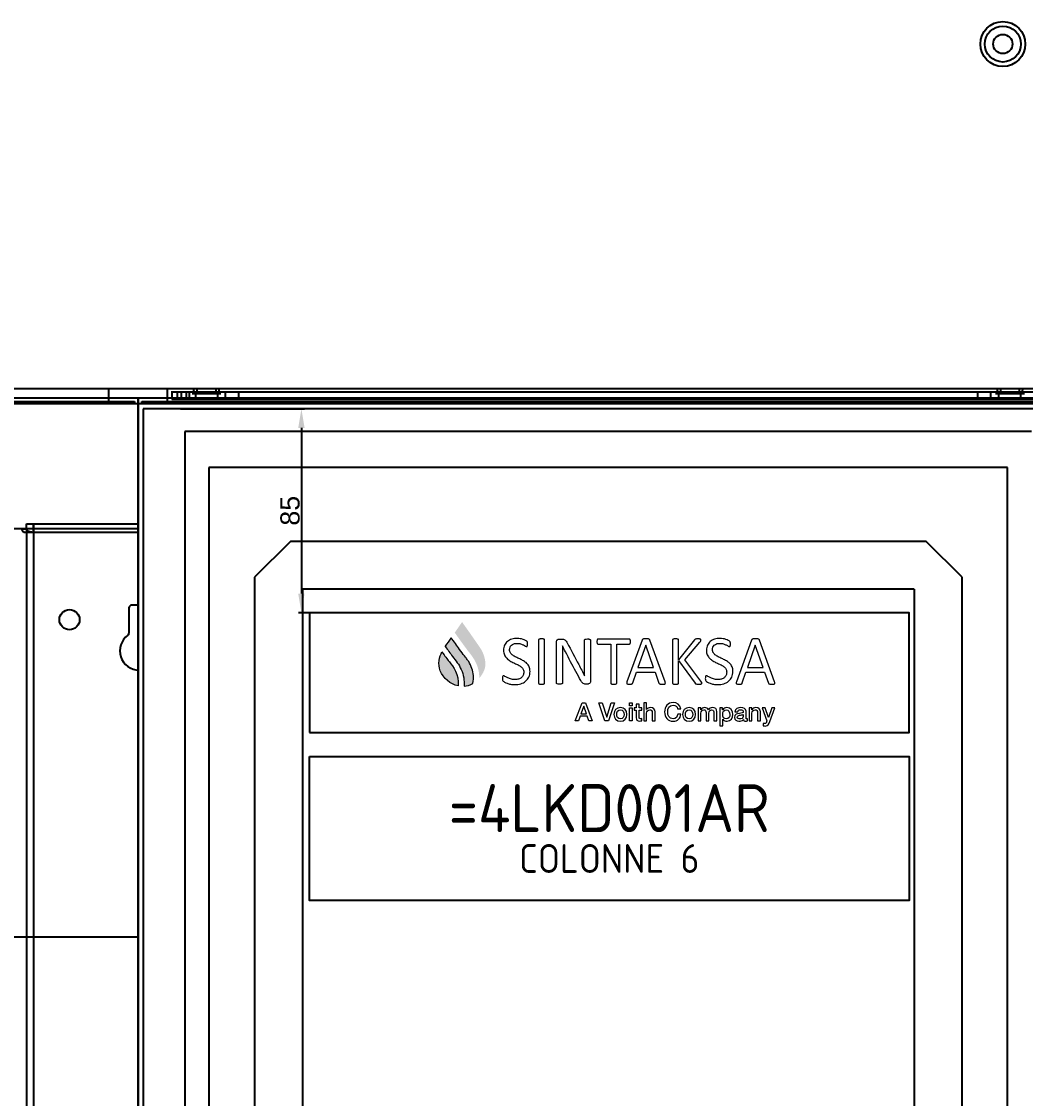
# Model space of a CAD drawing. Header units: millimetres. Extents: x 0 to 69574, y -5 to 41746.
# Drawn here: x 39561 to 39979.6, y 16472 to 16920.8 of the extents above; entities that cross this region are included whole.
import ezdxf

# ---------------------------------------------------------------- set-up
doc = ezdxf.new("R2010")
doc.units = ezdxf.units.MM
doc.set_wipeout_variables(frame=1)
doc.layers.add('! NO PLOT !', color=7, linetype='Continuous', true_color=0xff75dd, plot=False)
doc.layers.add('000-PI-Oprema', color=30, linetype='Continuous', lineweight=5)
for name, color, linetype in [('000-PI-ORMAR', 2, 'Continuous'), ('002-PI-Kabelska kanalica', 150, 'Continuous'), ('AUT_7', 7, 'Continuous'), ('Layer 1', 7, 'Continuous')]:
    doc.layers.add(name, color=color, linetype=linetype)
doc.styles.add('PI0', font='isocpeur.ttf', dxfattribs={"width": 0.9})
doc.styles.get("Standard").update_dxf_attribs({"font": 'arial.ttf'})
doc.dimstyles.new('ISO-25-lb', dxfattribs={"dimtxt": 8, "dimasz": 8, "dimexe": 1.25, "dimexo": 0.625, "dimtad": 1, "dimtxsty": 'Standard', "dimcen": 5, "dimadec": 0, "dimazin": 0, "dimtfac": 1, "dimtmove": 0, "dimatfit": 3, "dimfxl": 1, "dimarcsym": 0})

# ---------------------------------------------------------------- blocks, each defined once
blk = doc.blocks.new('*D798')
at = {"layer": '! NO PLOT !', "color": 0, "linetype": 'Continuous', "lineweight": -2, "ltscale": 0.25, "transparency": 16777216}
for p, q in [((39627.31, 16759.4), (39678.97, 16759.4)), ((39677.72, 16751.4), (39677.72, 16682.4)), ((39701.06, 16674.4), (39676.47, 16674.4))]:
    blk.add_line(p, q, dxfattribs=at)
at = {"layer": '! NO PLOT !', "color": 0, "ltscale": 0.25, "transparency": 16777216}
for points in [[(39676.39, 16751.4), (39679.05, 16751.4), (39677.72, 16759.4)], [(39676.39, 16682.4), (39679.05, 16682.4), (39677.72, 16674.4)]]:
    blk.add_solid(points, dxfattribs=at)
at = {"layer": 'Defpoints', "color": 0, "ltscale": 0.25, "transparency": 16777216}
for p in [(39626.68, 16759.4), (39677.72, 16674.4), (39701.68, 16674.4)]:
    blk.add_point(p, dxfattribs=at)
at = {"layer": '! NO PLOT !', "color": 0, "lineweight": 25, "ltscale": 0.25, "transparency": 16777216, "insert": (39673.01, 16716.9), "char_height": 8, "attachment_point": 5, "rotation": 90}
blk.add_mtext('85', dxfattribs=at)
blk = doc.blocks.new('*U1083')
at = {"layer": '002-PI-Kabelska kanalica'}
blk.add_line((-20, -100), (-20, 836), dxfattribs=at)
blk = doc.blocks.new('8606.000_montažna')
at = {"layer": '! NO PLOT !'}
blk.add_line((51182.39, 38449.42), (51182.39, 36559.42), dxfattribs=at)
at = {"layer": '000-PI-ORMAR'}
blk.add_line((51182.39, 38449.42), (51138.39, 38449.42), dxfattribs=at)
blk = doc.blocks.new('*U899')
at = {"layer": '002-PI-Kabelska kanalica'}
for p, q in [((-20, 70), (20, 70)), ((-20, -100), (-20, 70)), ((20, -100), (20, 70)), ((-20, -100), (20, -100))]:
    blk.add_line(p, q, dxfattribs=at)
blk = doc.blocks.new('spojnica')
at = {"layer": '! NO PLOT !', "transparency": 33554687}
for p, q in [((44764.49, 28808), (44768.49, 28808)), ((44768.49, 28808), (44768.49, 28811.5)), ((44768.49, 28811.5), (44768.49, 26919.4)), ((44768.49, 28808), (44856.49, 28808)), ((44856.49, 28808), (44856.49, 28811.5)), ((44856.49, 28811.5), (44856.49, 26919.4)), ((44856.49, 28808), (44860.49, 28808)), ((44861.49, 28809.4), (44861.49, 26919.4)), ((44808.29, 28776.5), (44808.29, 28765.85)), ((44815.69, 28777.5), (44809.29, 28777.5)), ((44816.69, 28765.85), (44816.69, 28776.5))]:
    blk.add_line(p, q, dxfattribs=at)
for points in [[(44763.49, 28809.4), (44763.51, 28809.2), (44763.57, 28809), (44763.66, 28808.8), (44763.8, 28808.61), (44763.96, 28808.42), (44764.16, 28808.24), (44764.4, 28808.07), (44764.49, 28808)], [(44765.49, 28809.4), (44765.51, 28809.28), (44765.54, 28809.16), (44765.6, 28809.04), (44765.68, 28808.92), (44765.78, 28808.81), (44765.9, 28808.7), (44766.04, 28808.6), (44766.2, 28808.5), (44766.37, 28808.41), (44766.57, 28808.33), (44766.77, 28808.26), (44766.99, 28808.19), (44767.23, 28808.13), (44767.47, 28808.09), (44767.72, 28808.05), (44767.97, 28808.02), (44768.23, 28808.01), (44768.49, 28808)], [(44856.49, 28808), (44856.76, 28808.01), (44857.02, 28808.02), (44857.27, 28808.05), (44857.52, 28808.09), (44857.76, 28808.13), (44857.99, 28808.19), (44858.22, 28808.26), (44858.42, 28808.33), (44858.62, 28808.41), (44858.79, 28808.5), (44858.95, 28808.6), (44859.09, 28808.7), (44859.21, 28808.81), (44859.31, 28808.92), (44859.39, 28809.04), (44859.45, 28809.16), (44859.48, 28809.28), (44859.49, 28809.4)], [(44860.49, 28808), (44860.74, 28808.17), (44860.95, 28808.35), (44861.13, 28808.53), (44861.28, 28808.73), (44861.39, 28808.92), (44861.46, 28809.12), (44861.49, 28809.33), (44861.49, 28809.4)]]:
    blk.add_lwpolyline(points, dxfattribs=at)
for centre in [(44783.49, 28771.5), (44841.49, 28771.5)]:
    blk.add_circle(centre, 4.2, dxfattribs=at)
for centre, radius, start, end in [((44809.29, 28776.5), 1, 90, 180), ((44815.69, 28776.5), 1, 0, 90), ((44812.49, 28758.5), 8, 125.2944, 54.7056), ((44807.29, 28765.85), 1, 305.2944, 0), ((44817.69, 28765.85), 1, 180, 234.7056)]:
    blk.add_arc(centre, radius, start, end, dxfattribs=at)
at = {"layer": '000-PI-ORMAR', "transparency": 33554687}
for p, q in [((44763.49, 28809.4), (44765.49, 28809.4)), ((44765.59, 28811.5), (44859.39, 28811.5)), ((44765.59, 28809.5), (44765.59, 28811.5)), ((44765.59, 28809.5), (44768.49, 28809.5)), ((44768.49, 28809.5), (44856.49, 28809.5)), ((44856.49, 28809.5), (44859.39, 28809.5)), ((44859.39, 28809.5), (44859.39, 28811.5)), ((44859.49, 28809.4), (44861.49, 28809.4))]:
    blk.add_line(p, q, dxfattribs=at)
blk = doc.blocks.new('SE_krov_300mm')
at = {"layer": '000-PI-ORMAR'}
for p, q in [((-485, 6.5), (507, 6.5)), ((466.5, 0), (-466.5, 0)), ((490, 0), (466.5, 0))]:
    blk.add_line(p, q, dxfattribs=at)
for radius in [9.36, 9.36, 7.5, 4]:
    blk.add_circle((471.5, 150), radius, dxfattribs=at)

msp = doc.modelspace()

# ---------------------------------------------------------------- linework, layer by layer
at = {"layer": '000-PI-ORMAR'}
for p, q in [((39029.922, 16767.904), (39597.422, 16767.904)), ((39597.422, 16761.404), (39597.422, 16767.904)), ((39621.922, 16767.904), (39989.422, 16767.904)), ((39633.071, 16766.404), (39632.765, 16767.904)), ((39633.071, 16766.404), (39632.765, 16767.904)), ((39634.172, 16767.904), (39634.172, 16766.404)), ((39642.172, 16766.404), (39642.172, 16767.904)), ((39643.272, 16766.404), (39643.579, 16767.904)), ((39643.272, 16766.404), (39643.579, 16767.904)), ((39968.071, 16766.404), (39967.765, 16767.904)), ((39968.071, 16766.404), (39967.765, 16767.904)), ((39969.172, 16767.904), (39969.172, 16766.404)), ((39977.172, 16766.404), (39977.172, 16767.904)), ((39978.272, 16766.404), (39978.579, 16767.904)), ((39978.272, 16766.404), (39978.579, 16767.904)), ((39029.922, 16763.904), (39597.422, 16763.904)), ((39029.922, 16762.404), (39597.422, 16762.404)), ((39597.422, 16763.904), (39609.672, 16763.904)), ((39609.672, 16763.904), (39621.922, 16763.904)), ((39621.922, 16763.904), (39989.422, 16763.904)), ((39623.422, 16766.404), (39987.922, 16766.404)), ((39644.172, 16765.554), (39632.172, 16765.554)), ((39644.172, 16765.554), (39632.172, 16765.554)), ((39979.172, 16765.554), (39967.172, 16765.554)), ((39979.172, 16765.554), (39967.172, 16765.554))]:
    msp.add_line(p, q, dxfattribs=at)

# ---------------------------------------------------------------- block references
msp.add_blockref('*U899', (39636.172, 16639.404))
at = {"rotation": 270}
msp.add_blockref('*U1083', (39164.172, 16519.404), dxfattribs=at)
at = {"layer": '000-PI-Oprema'}
for name, p in [('8606.000_montažna', (-11619.223, -21740.014)), ('spojnica', (-5202.464, -12100))]:
    msp.add_blockref(name, p, dxfattribs=at)

# ---------------------------------------------------------------- next in the draw order: wipeouts: each hides what was drawn before it
msp.add_wipeout([(39609.672, 16761.404), (40000.16, 16761.404), (39999.672, 14778.904), (39609.66, 14776.904)]).dxf.layer = '000-PI-ORMAR'

# ---------------------------------------------------------------- next in the draw order: hatches: boundary and pattern name
at = {"true_color": 0x0063af}
h = msp.add_hatch(color=144, dxfattribs=at)
h.dxf.hatch_style = 1
h.paths.add_polyline_path([(39747.527, 16666.565), (39744.718, 16670.515, 0.0001639), (39741.661, 16666.133, 0.3444458), (39741.65, 16666.108, 0.0001087), (39742.459, 16664.982, 0.0062703), (39746.843, 16658.92, 0.0087089), (39747.566, 16657.989, -0.0195732), (39748.984, 16656.118, -0.0588841), (39750.911, 16652.556, -0.1007765), (39751.867, 16647.117, 0.0805623), (39753.934, 16650.399, 0.0737065), (39754.393, 16652.301, 0.055392), (39754.357, 16654.23, 0.070345), (39753.38, 16657.699, 0.03122), (39752.607, 16659.214), (39752.374, 16659.58, 0.0016872)])
h = msp.add_hatch(color=144, dxfattribs=at)
h.dxf.hatch_style = 1
h.paths.add_polyline_path([(39745.52, 16643.753, 0.1104096), (39749.171, 16644.903), (39749.342, 16645.947, 0.1335801), (39748.544, 16651.924, 0.0533925), (39747.024, 16654.672, 0.0177841), (39746.127, 16655.881), (39745.723, 16656.389, -0.0112383), (39743.688, 16659.099, 0.0006132), (39740.172, 16663.989, 0.0677796), (39740.032, 16663.796, 0.0011834), (39737.676, 16660.403, 0.0478512), (39737.777, 16660.258, 0.0008429), (39739.213, 16658.261, 0.0066904), (39740.755, 16656.172, -0.0062584), (39742.724, 16653.589, -0.0459109), (39744.337, 16650.745, -0.1290323)])
h = msp.add_hatch(color=144, dxfattribs=at)
h.dxf.hatch_style = 1
edge = h.paths.add_edge_path()
edge.add_spline(control_points=[(39735.622, 16650.236), (39736.961, 16647.207), (39739.655, 16644.524), (39743.084, 16643.871)], knot_values=[3, 3, 3, 3, 4, 4, 4, 4], degree=3, periodic=0)
edge.add_spline(control_points=[(39743.084, 16643.871), (39743.549, 16648.748), (39740.914, 16652.061), (39739.43, 16653.912)], knot_values=[4, 4, 4, 4, 5, 5, 5, 5], degree=3, periodic=0)
edge.add_spline(control_points=[(39739.43, 16653.912), (39739.43, 16653.912), (39739.238, 16654.153), (39739.238, 16654.153)], knot_values=[0.00001, 0.00001, 0.00001, 0.00001, 1, 1, 1, 1], degree=3, periodic=0)
edge.add_spline(control_points=[(39739.238, 16654.153), (39738.555, 16655.012), (39737.518, 16656.442), (39736.306, 16658.132)], knot_values=[1, 1, 1, 1, 2, 2, 2, 2], degree=3, periodic=0)
edge.add_spline(control_points=[(39736.306, 16658.132), (39735.346, 16656.11), (39734.431, 16652.924), (39735.622, 16650.236)], knot_values=[2, 2, 2, 2, 3, 3, 3, 3], degree=3, periodic=0)

# ---------------------------------------------------------------- next in the draw order: linework, layer by layer
at = {"layer": '! NO PLOT !'}
for p, q in [((39609.684, 16761.404), (39609.684, 14776.904)), ((39609.684, 14776.904), (39609.684, 16761.404)), ((39982.184, 16749.904), (39629.184, 16749.904)), ((39629.184, 16749.904), (39629.184, 14788.404)), ((39609.672, 14789.904), (39609.672, 16740.766)), ((39972.184, 16734.904), (39639.184, 16734.904)), ((39639.184, 16734.904), (39639.184, 14803.404)), ((39972.184, 14803.404), (39972.184, 16734.904)), ((39673.184, 16704.154), (39658.184, 16689.154)), ((39938.184, 16704.154), (39673.184, 16704.154)), ((39953.184, 16689.154), (39938.184, 16704.154)), ((39658.184, 16689.154), (39658.184, 14849.154)), ((39953.184, 14849.154), (39953.184, 16689.154)), ((39678.184, 16684.154), (39678.184, 14854.154)), ((39933.184, 16684.154), (39678.184, 16684.154)), ((39933.184, 16684.154), (39933.184, 14854.154))]:
    msp.add_line(p, q, dxfattribs=at)
msp.add_lwpolyline([(39681.065, 16624.484), (39931.065, 16624.484), (39931.065, 16674.404), (39681.065, 16674.404)], close=True)
at = {"layer": '000-PI-ORMAR'}
for p, q in [((39621.922, 16761.404), (39621.922, 16767.904)), ((39597.422, 16762.404), (39608.172, 16762.404)), ((39608.172, 16762.404), (39608.172, 16761.404)), ((39609.672, 16740.766), (39609.672, 16763.904)), ((39609.672, 16763.904), (39609.672, 16761.404)), ((39611.172, 16761.404), (39611.172, 16762.404)), ((39611.172, 16762.404), (39621.922, 16762.404)), ((39621.922, 16762.404), (39989.422, 16762.404)), ((39623.672, 16766.404), (39623.672, 16763.404)), ((39623.672, 16763.404), (39987.672, 16763.404)), ((39626.039, 16763.404), (39626.039, 16766.404)), ((39627.672, 16763.404), (39627.672, 16766.404)), ((39629.672, 16766.404), (39629.672, 16763.404)), ((39631.059, 16763.404), (39631.059, 16766.404)), ((39633.672, 16763.404), (39633.672, 16766.404)), ((39642.826, 16763.404), (39642.826, 16766.404)), ((39646.112, 16763.404), (39646.112, 16766.404)), ((39651.588, 16763.404), (39651.588, 16766.404)), ((39959.755, 16763.404), (39959.755, 16766.404)), ((39965.231, 16763.404), (39965.231, 16766.404)), ((39968.517, 16763.404), (39968.517, 16766.404)), ((39977.672, 16763.404), (39977.672, 16766.404)), ((39609.684, 16761.404), (39017.684, 16761.404)), ((40001.684, 16761.404), (39609.684, 16761.404)), ((40001.684, 16761.404), (39609.684, 16761.404)), ((39609.684, 16761.404), (39609.684, 14776.904)), ((39611.684, 16759.404), (39611.684, 14778.904)), ((39999.684, 16759.404), (39611.684, 16759.404))]:
    msp.add_line(p, q, dxfattribs=at)
at = {"layer": 'AUT_7'}
msp.add_lwpolyline([(39681.065, 16614.484), (39931.065, 16614.484), (39931.065, 16554.484), (39681.065, 16554.484)], close=True, dxfattribs=at)
at = {"layer": 'Layer 1', "color": 144, "lineweight": 0, "true_color": 0x0063af}
msp.add_lwpolyline([(39745.723, 16656.389, -0.0112383), (39743.688, 16659.099, 0.0006132), (39740.172, 16663.989, 0.0677796), (39740.032, 16663.796, 0.0011834), (39737.676, 16660.403, 0.0478512), (39737.777, 16660.258, 0.0008429), (39739.213, 16658.261, 0.0066904), (39740.755, 16656.172, -0.0062584), (39742.724, 16653.589, -0.0459109), (39744.337, 16650.745, -0.1290323), (39745.52, 16643.753, 0.1104096), (39749.171, 16644.903), (39749.342, 16645.947, 0.1335801), (39748.544, 16651.924, 0.0533925), (39747.024, 16654.672, 0.0177841), (39746.127, 16655.881), (39745.723, 16656.389)], format="xyb", dxfattribs=at)
at = {"layer": 'Layer 1', "color": 8, "lineweight": 0, "true_color": 0x777777}
msp.add_lwpolyline([(39798.219, 16645.733, -0.1035306), (39798.127, 16645.247, -0.223171), (39797.469, 16644.708, -0.0624211), (39797.164, 16644.665, -0.0012931), (39796.244, 16644.665, -0.061201), (39795.59, 16644.75, -0.1130218), (39794.952, 16645.134, -0.0487154), (39794.542, 16645.61, -0.0254764), (39794.224, 16646.106, -0.0066886), (39792.184, 16649.898, -0.0023466), (39787.79, 16658.101, -0.0102917), (39786.517, 16660.661), (39786.517, 16660.072, -0.0052088), (39786.561, 16656.714, -0.0000251), (39786.561, 16645.078, -0.1260238), (39786.521, 16644.926, -0.1434189), (39786.401, 16644.793, -0.091373), (39786.177, 16644.708, -0.0469163), (39785.623, 16644.628, -0.0173475), (39785.094, 16644.624, -0.0657354), (39784.369, 16644.729, -0.1385706), (39784.153, 16644.86, -0.1341797), (39784.074, 16645.047, -0.0004176), (39784.072, 16662.354, -0.0895574), (39784.151, 16662.84, -0.1357099), (39784.388, 16663.168, -0.1623113), (39785.082, 16663.423, -0.0012781), (39786.447, 16663.422, -0.0456713), (39787.011, 16663.365, -0.1705051), (39787.89, 16662.837, -0.0361942), (39788.146, 16662.494, -0.0237687), (39788.504, 16661.883, 0.0004254), (39793.353, 16652.809, -0.0075938), (39795.768, 16648.092, -0.0040344), (39795.733, 16652.493, -0.0000156), (39795.732, 16663.01, -0.253568), (39795.891, 16663.287, -0.067602), (39796.115, 16663.386, -0.0470169), (39796.45, 16663.448, -0.0367928), (39797.426, 16663.456, -0.0403102), (39797.791, 16663.402, -0.0734576), (39798.028, 16663.309, -0.2458048), (39798.217, 16663.041, -0.0004177)], format="xyb", close=True, dxfattribs=at)
for points in [[(39821.277, 16660.938), (39821.262, 16660.938), (39818.036, 16651.606), (39824.549, 16651.606), (39821.277, 16660.938)], [(39866.945, 16660.938), (39866.93, 16660.938), (39863.707, 16651.606), (39870.216, 16651.606), (39866.945, 16660.938)], [(39794.745, 16636.795), (39796.136, 16636.795), (39799.009, 16629.334), (39797.607, 16629.334), (39796.909, 16631.308), (39793.929, 16631.308), (39793.231, 16629.334), (39791.882, 16629.334), (39794.745, 16636.795)], [(39801.775, 16636.795), (39803.134, 16636.795), (39805.006, 16630.891), (39805.026, 16630.891), (39806.938, 16636.795), (39808.264, 16636.795), (39805.714, 16629.334), (39804.264, 16629.334), (39801.775, 16636.795)], [(39814.489, 16636.795), (39815.68, 16636.795), (39815.68, 16635.666), (39814.489, 16635.666), (39814.489, 16636.795)], [(39794.285, 16632.301), (39796.563, 16632.301), (39795.445, 16635.509), (39795.415, 16635.509), (39794.285, 16632.301)], [(39814.489, 16634.734), (39815.68, 16634.734), (39815.68, 16629.333), (39814.489, 16629.333), (39814.489, 16634.734)]]:
    msp.add_lwpolyline(points, dxfattribs=at)
for points, knots in [([(39773.05, 16649.959), (39773.05, 16649.08), (39772.887, 16648.299), (39772.565, 16647.614), (39772.242, 16646.93), (39771.793, 16646.347), (39771.218, 16645.871), (39770.647, 16645.394), (39769.972, 16645.034), (39769.194, 16644.794), (39768.417, 16644.553), (39767.582, 16644.433), (39766.685, 16644.433), (39766.058, 16644.433), (39765.476, 16644.482), (39764.941, 16644.591), (39764.407, 16644.699), (39763.93, 16644.827), (39763.508, 16644.981), (39763.092, 16645.136), (39762.738, 16645.297), (39762.454, 16645.459), (39762.167, 16645.622), (39761.969, 16645.763), (39761.86, 16645.878), (39761.75, 16645.994), (39761.666, 16646.141), (39761.616, 16646.321), (39761.563, 16646.497), (39761.537, 16646.736), (39761.537, 16647.035), (39761.537, 16647.247), (39761.545, 16647.424), (39761.565, 16647.565), (39761.583, 16647.705), (39761.614, 16647.815), (39761.649, 16647.903), (39761.69, 16647.991), (39761.738, 16648.051), (39761.796, 16648.085), (39761.852, 16648.118), (39761.923, 16648.137), (39762, 16648.137), (39762.134, 16648.137), (39762.324, 16648.053), (39762.568, 16647.891), (39762.815, 16647.727), (39763.132, 16647.546), (39763.516, 16647.356), (39763.904, 16647.16), (39764.369, 16646.98), (39764.912, 16646.809), (39765.459, 16646.644), (39766.085, 16646.556), (39766.802, 16646.556), (39767.34, 16646.556), (39767.833, 16646.632), (39768.283, 16646.775), (39768.732, 16646.919), (39769.116, 16647.124), (39769.441, 16647.389), (39769.763, 16647.653), (39770.012, 16647.98), (39770.185, 16648.364), (39770.36, 16648.752), (39770.447, 16649.188), (39770.447, 16649.685), (39770.447, 16650.214), (39770.325, 16650.668), (39770.084, 16651.044), (39769.842, 16651.417), (39769.525, 16651.751), (39769.128, 16652.034), (39768.732, 16652.317), (39768.283, 16652.579), (39767.777, 16652.814), (39767.269, 16653.05), (39766.751, 16653.293), (39766.223, 16653.536), (39765.69, 16653.783), (39765.177, 16654.059), (39764.676, 16654.357), (39764.171, 16654.654), (39763.724, 16655.006), (39763.33, 16655.413), (39762.931, 16655.817), (39762.614, 16656.292), (39762.368, 16656.836), (39762.119, 16657.383), (39762, 16658.036), (39762, 16658.798), (39762, 16659.576), (39762.139, 16660.274), (39762.426, 16660.887), (39762.708, 16661.497), (39763.107, 16662.015), (39763.609, 16662.427), (39764.117, 16662.842), (39764.72, 16663.156), (39765.42, 16663.375), (39766.119, 16663.592), (39766.873, 16663.7), (39767.684, 16663.7), (39768.1, 16663.7), (39768.514, 16663.663), (39768.933, 16663.592), (39769.354, 16663.519), (39769.748, 16663.423), (39770.119, 16663.302), (39770.492, 16663.182), (39770.823, 16663.048), (39771.112, 16662.896), (39771.402, 16662.744), (39771.592, 16662.626), (39771.683, 16662.536), (39771.772, 16662.445), (39771.834, 16662.37), (39771.864, 16662.318), (39771.891, 16662.265), (39771.917, 16662.198), (39771.937, 16662.117), (39771.955, 16662.034), (39771.968, 16661.933), (39771.98, 16661.82), (39771.988, 16661.704), (39771.993, 16661.553), (39771.993, 16661.372), (39771.993, 16661.198), (39771.988, 16661.045), (39771.973, 16660.911), (39771.958, 16660.771), (39771.937, 16660.661), (39771.907, 16660.569), (39771.879, 16660.477), (39771.836, 16660.412), (39771.785, 16660.367), (39771.732, 16660.322), (39771.671, 16660.301), (39771.602, 16660.301), (39771.498, 16660.301), (39771.331, 16660.367), (39771.104, 16660.501), (39770.879, 16660.637), (39770.599, 16660.79), (39770.274, 16660.962), (39769.944, 16661.125), (39769.558, 16661.284), (39769.106, 16661.421), (39768.658, 16661.56), (39768.158, 16661.631), (39767.596, 16661.631), (39767.076, 16661.631), (39766.622, 16661.56), (39766.236, 16661.421), (39765.852, 16661.284), (39765.532, 16661.093), (39765.28, 16660.865), (39765.032, 16660.633), (39764.841, 16660.36), (39764.717, 16660.04), (39764.592, 16659.725), (39764.529, 16659.386), (39764.529, 16659.028), (39764.529, 16658.506), (39764.651, 16658.06), (39764.892, 16657.682), (39765.131, 16657.307), (39765.453, 16656.975), (39765.855, 16656.684), (39766.254, 16656.395), (39766.708, 16656.129), (39767.221, 16655.888), (39767.732, 16655.649), (39768.252, 16655.403), (39768.783, 16655.158), (39769.311, 16654.911), (39769.835, 16654.641), (39770.345, 16654.348), (39770.855, 16654.055), (39771.312, 16653.704), (39771.714, 16653.308), (39772.11, 16652.907), (39772.435, 16652.433), (39772.679, 16651.889), (39772.928, 16651.345), (39773.05, 16650.698), (39773.05, 16649.959)], [0, 0, 0, 0, 1, 1, 1, 2, 2, 2, 3, 3, 3, 4, 4, 4, 5, 5, 5, 6, 6, 6, 7, 7, 7, 8, 8, 8, 9, 9, 9, 10, 10, 10, 11, 11, 11, 12, 12, 12, 13, 13, 13, 14, 14, 14, 15, 15, 15, 16, 16, 16, 17, 17, 17, 18, 18, 18, 19, 19, 19, 20, 20, 20, 21, 21, 21, 22, 22, 22, 23, 23, 23, 24, 24, 24, 25, 25, 25, 26, 26, 26, 27, 27, 27, 28, 28, 28, 29, 29, 29, 30, 30, 30, 31, 31, 31, 32, 32, 32, 33, 33, 33, 34, 34, 34, 35, 35, 35, 36, 36, 36, 37, 37, 37, 38, 38, 38, 39, 39, 39, 40, 40, 40, 41, 41, 41, 42, 42, 42, 43, 43, 43, 44, 44, 44, 45, 45, 45, 46, 46, 46, 47, 47, 47, 48, 48, 48, 49, 49, 49, 50, 50, 50, 51, 51, 51, 52, 52, 52, 53, 53, 53, 54, 54, 54, 55, 55, 55, 56, 56, 56, 57, 57, 57, 58, 58, 58, 59, 59, 59, 60, 60, 60, 61, 61, 61, 62, 62, 62, 62]), ([(39779.097, 16645.081), (39779.097, 16645.007), (39779.079, 16644.938), (39779.038, 16644.878), (39779.001, 16644.823), (39778.935, 16644.777), (39778.836, 16644.741), (39778.736, 16644.709), (39778.612, 16644.68), (39778.452, 16644.656), (39778.294, 16644.63), (39778.094, 16644.621), (39777.853, 16644.621), (39777.621, 16644.621), (39777.423, 16644.63), (39777.261, 16644.656), (39777.093, 16644.68), (39776.966, 16644.709), (39776.87, 16644.741), (39776.77, 16644.777), (39776.705, 16644.823), (39776.666, 16644.878), (39776.628, 16644.938), (39776.61, 16645.007), (39776.61, 16645.081), (39776.61, 16645.081), (39776.61, 16663.048), (39776.61, 16663.048), (39776.61, 16663.127), (39776.628, 16663.195), (39776.672, 16663.251), (39776.717, 16663.307), (39776.788, 16663.355), (39776.893, 16663.387), (39776.991, 16663.423), (39777.121, 16663.45), (39777.281, 16663.474), (39777.441, 16663.5), (39777.632, 16663.511), (39777.853, 16663.511), (39778.094, 16663.511), (39778.294, 16663.5), (39778.452, 16663.474), (39778.612, 16663.45), (39778.736, 16663.423), (39778.836, 16663.387), (39778.935, 16663.355), (39779.001, 16663.307), (39779.038, 16663.251), (39779.079, 16663.195), (39779.097, 16663.127), (39779.097, 16663.048), (39779.097, 16663.048), (39779.097, 16645.081), (39779.097, 16645.081)], [0, 0, 0, 0, 1, 1, 1, 2, 2, 2, 3, 3, 3, 4, 4, 4, 5, 5, 5, 6, 6, 6, 7, 7, 7, 8, 8, 8, 9, 9, 9, 10, 10, 10, 11, 11, 11, 12, 12, 12, 13, 13, 13, 14, 14, 14, 15, 15, 15, 16, 16, 16, 17, 17, 17, 18, 18, 18, 18]), ([(39814.928, 16662.354), (39814.928, 16662.17), (39814.918, 16662.015), (39814.898, 16661.876), (39814.877, 16661.745), (39814.849, 16661.637), (39814.803, 16661.55), (39814.761, 16661.468), (39814.707, 16661.41), (39814.646, 16661.372), (39814.585, 16661.334), (39814.512, 16661.314), (39814.433, 16661.314), (39814.433, 16661.314), (39809.173, 16661.314), (39809.173, 16661.314), (39809.173, 16661.314), (39809.173, 16645.081), (39809.173, 16645.081), (39809.173, 16645.007), (39809.15, 16644.938), (39809.114, 16644.878), (39809.071, 16644.823), (39809.005, 16644.777), (39808.909, 16644.741), (39808.812, 16644.709), (39808.683, 16644.68), (39808.525, 16644.656), (39808.365, 16644.63), (39808.165, 16644.621), (39807.926, 16644.621), (39807.692, 16644.621), (39807.496, 16644.63), (39807.331, 16644.656), (39807.169, 16644.68), (39807.039, 16644.709), (39806.943, 16644.741), (39806.846, 16644.777), (39806.778, 16644.823), (39806.74, 16644.878), (39806.702, 16644.938), (39806.682, 16645.007), (39806.682, 16645.081), (39806.682, 16645.081), (39806.682, 16661.314), (39806.682, 16661.314), (39806.682, 16661.314), (39801.417, 16661.314), (39801.417, 16661.314), (39801.338, 16661.314), (39801.272, 16661.334), (39801.208, 16661.372), (39801.145, 16661.41), (39801.094, 16661.468), (39801.056, 16661.55), (39801.015, 16661.637), (39800.985, 16661.745), (39800.965, 16661.876), (39800.937, 16662.015), (39800.924, 16662.17), (39800.924, 16662.354), (39800.924, 16662.537), (39800.937, 16662.696), (39800.965, 16662.842), (39800.985, 16662.978), (39801.015, 16663.093), (39801.056, 16663.182), (39801.094, 16663.265), (39801.145, 16663.33), (39801.208, 16663.364), (39801.272, 16663.405), (39801.338, 16663.424), (39801.417, 16663.424), (39801.417, 16663.424), (39814.433, 16663.424), (39814.433, 16663.424), (39814.512, 16663.424), (39814.585, 16663.405), (39814.646, 16663.364), (39814.707, 16663.33), (39814.761, 16663.265), (39814.803, 16663.182), (39814.849, 16663.093), (39814.877, 16662.978), (39814.898, 16662.842), (39814.918, 16662.696), (39814.928, 16662.537), (39814.928, 16662.354)], [0, 0, 0, 0, 1, 1, 1, 2, 2, 2, 3, 3, 3, 4, 4, 4, 5, 5, 5, 6, 6, 6, 7, 7, 7, 8, 8, 8, 9, 9, 9, 10, 10, 10, 11, 11, 11, 12, 12, 12, 13, 13, 13, 14, 14, 14, 15, 15, 15, 16, 16, 16, 17, 17, 17, 18, 18, 18, 19, 19, 19, 20, 20, 20, 21, 21, 21, 22, 22, 22, 23, 23, 23, 24, 24, 24, 25, 25, 25, 26, 26, 26, 27, 27, 27, 28, 28, 28, 29, 29, 29, 29]), ([(39829.333, 16645.588), (39829.412, 16645.377), (39829.451, 16645.206), (39829.458, 16645.073), (39829.463, 16644.945), (39829.425, 16644.844), (39829.349, 16644.778), (39829.273, 16644.711), (39829.146, 16644.669), (39828.965, 16644.651), (39828.785, 16644.63), (39828.549, 16644.621), (39828.249, 16644.621), (39827.952, 16644.621), (39827.713, 16644.627), (39827.533, 16644.64), (39827.355, 16644.656), (39827.22, 16644.68), (39827.127, 16644.714), (39827.038, 16644.748), (39826.969, 16644.794), (39826.928, 16644.85), (39826.882, 16644.911), (39826.842, 16644.981), (39826.804, 16645.069), (39826.804, 16645.069), (39825.196, 16649.625), (39825.196, 16649.625), (39825.196, 16649.625), (39817.414, 16649.625), (39817.414, 16649.625), (39817.414, 16649.625), (39815.88, 16645.128), (39815.88, 16645.128), (39815.852, 16645.04), (39815.815, 16644.966), (39815.766, 16644.903), (39815.72, 16644.838), (39815.646, 16644.783), (39815.556, 16644.741), (39815.464, 16644.699), (39815.332, 16644.669), (39815.167, 16644.651), (39814.997, 16644.63), (39814.778, 16644.621), (39814.506, 16644.621), (39814.229, 16644.621), (39813.998, 16644.63), (39813.821, 16644.656), (39813.643, 16644.68), (39813.516, 16644.726), (39813.445, 16644.794), (39813.371, 16644.86), (39813.335, 16644.961), (39813.343, 16645.09), (39813.348, 16645.217), (39813.391, 16645.392), (39813.465, 16645.604), (39813.465, 16645.604), (39819.743, 16662.992), (39819.743, 16662.992), (39819.781, 16663.096), (39819.832, 16663.186), (39819.896, 16663.252), (39819.959, 16663.319), (39820.05, 16663.373), (39820.17, 16663.41), (39820.292, 16663.45), (39820.447, 16663.474), (39820.632, 16663.488), (39820.823, 16663.502), (39821.061, 16663.512), (39821.349, 16663.512), (39821.658, 16663.512), (39821.912, 16663.502), (39822.116, 16663.488), (39822.318, 16663.474), (39822.482, 16663.45), (39822.608, 16663.41), (39822.735, 16663.373), (39822.829, 16663.315), (39822.898, 16663.242), (39822.966, 16663.169), (39823.02, 16663.082), (39823.055, 16662.976), (39823.055, 16662.976), (39829.333, 16645.588), (39829.333, 16645.588)], [0, 0, 0, 0, 1, 1, 1, 2, 2, 2, 3, 3, 3, 4, 4, 4, 5, 5, 5, 6, 6, 6, 7, 7, 7, 8, 8, 8, 9, 9, 9, 10, 10, 10, 11, 11, 11, 12, 12, 12, 13, 13, 13, 14, 14, 14, 15, 15, 15, 16, 16, 16, 17, 17, 17, 18, 18, 18, 19, 19, 19, 20, 20, 20, 21, 21, 21, 22, 22, 22, 23, 23, 23, 24, 24, 24, 25, 25, 25, 26, 26, 26, 27, 27, 27, 28, 28, 28, 29, 29, 29, 29]), ([(39844.668, 16645.11), (39844.668, 16645.034), (39844.651, 16644.966), (39844.621, 16644.903), (39844.584, 16644.836), (39844.519, 16644.787), (39844.422, 16644.749), (39844.326, 16644.711), (39844.196, 16644.68), (39844.034, 16644.656), (39843.868, 16644.63), (39843.655, 16644.621), (39843.393, 16644.621), (39843.059, 16644.621), (39842.784, 16644.634), (39842.571, 16644.662), (39842.357, 16644.691), (39842.2, 16644.744), (39842.093, 16644.823), (39841.989, 16644.9), (39841.9, 16644.985), (39841.832, 16645.081), (39841.832, 16645.081), (39834.947, 16654.442), (39834.947, 16654.442), (39834.947, 16654.442), (39834.947, 16645.081), (39834.947, 16645.081), (39834.947, 16645.013), (39834.927, 16644.951), (39834.891, 16644.888), (39834.85, 16644.823), (39834.782, 16644.777), (39834.687, 16644.741), (39834.59, 16644.709), (39834.464, 16644.68), (39834.304, 16644.656), (39834.144, 16644.63), (39833.943, 16644.621), (39833.702, 16644.621), (39833.473, 16644.621), (39833.275, 16644.63), (39833.11, 16644.656), (39832.945, 16644.68), (39832.816, 16644.709), (39832.717, 16644.741), (39832.623, 16644.777), (39832.556, 16644.823), (39832.516, 16644.888), (39832.478, 16644.951), (39832.46, 16645.013), (39832.46, 16645.081), (39832.46, 16645.081), (39832.46, 16663.048), (39832.46, 16663.048), (39832.46, 16663.126), (39832.478, 16663.195), (39832.516, 16663.251), (39832.556, 16663.31), (39832.623, 16663.355), (39832.717, 16663.387), (39832.816, 16663.423), (39832.945, 16663.451), (39833.11, 16663.475), (39833.275, 16663.497), (39833.473, 16663.512), (39833.702, 16663.512), (39833.943, 16663.512), (39834.144, 16663.497), (39834.304, 16663.475), (39834.464, 16663.451), (39834.59, 16663.423), (39834.687, 16663.387), (39834.782, 16663.355), (39834.85, 16663.31), (39834.891, 16663.251), (39834.927, 16663.195), (39834.947, 16663.126), (39834.947, 16663.048), (39834.947, 16663.048), (39834.947, 16654.731), (39834.947, 16654.731), (39834.947, 16654.731), (39841.573, 16663.048), (39841.573, 16663.048), (39841.631, 16663.136), (39841.697, 16663.207), (39841.775, 16663.265), (39841.852, 16663.325), (39841.949, 16663.368), (39842.058, 16663.403), (39842.167, 16663.439), (39842.302, 16663.465), (39842.461, 16663.482), (39842.621, 16663.502), (39842.827, 16663.512), (39843.079, 16663.512), (39843.328, 16663.512), (39843.531, 16663.497), (39843.686, 16663.475), (39843.838, 16663.451), (39843.963, 16663.42), (39844.054, 16663.382), (39844.145, 16663.344), (39844.207, 16663.296), (39844.242, 16663.236), (39844.275, 16663.182), (39844.29, 16663.114), (39844.29, 16663.048), (39844.29, 16662.922), (39844.26, 16662.8), (39844.199, 16662.672), (39844.136, 16662.545), (39844.016, 16662.371), (39843.843, 16662.151), (39843.843, 16662.151), (39837.636, 16654.731), (39837.636, 16654.731), (39837.636, 16654.731), (39844.318, 16645.852), (39844.318, 16645.852), (39844.486, 16645.599), (39844.584, 16645.428), (39844.621, 16645.339), (39844.651, 16645.243), (39844.668, 16645.168), (39844.668, 16645.11)], [0, 0, 0, 0, 1, 1, 1, 2, 2, 2, 3, 3, 3, 4, 4, 4, 5, 5, 5, 6, 6, 6, 7, 7, 7, 8, 8, 8, 9, 9, 9, 10, 10, 10, 11, 11, 11, 12, 12, 12, 13, 13, 13, 14, 14, 14, 15, 15, 15, 16, 16, 16, 17, 17, 17, 18, 18, 18, 19, 19, 19, 20, 20, 20, 21, 21, 21, 22, 22, 22, 23, 23, 23, 24, 24, 24, 25, 25, 25, 26, 26, 26, 27, 27, 27, 28, 28, 28, 29, 29, 29, 30, 30, 30, 31, 31, 31, 32, 32, 32, 33, 33, 33, 34, 34, 34, 35, 35, 35, 36, 36, 36, 37, 37, 37, 38, 38, 38, 39, 39, 39, 40, 40, 40, 41, 41, 41, 42, 42, 42, 42]), ([(39857.644, 16649.959), (39857.644, 16649.08), (39857.482, 16648.299), (39857.159, 16647.614), (39856.837, 16646.93), (39856.385, 16646.347), (39855.81, 16645.871), (39855.239, 16645.394), (39854.564, 16645.034), (39853.789, 16644.794), (39853.012, 16644.553), (39852.176, 16644.433), (39851.28, 16644.433), (39850.652, 16644.433), (39850.071, 16644.482), (39849.534, 16644.591), (39849.002, 16644.699), (39848.521, 16644.827), (39848.105, 16644.981), (39847.686, 16645.136), (39847.335, 16645.297), (39847.048, 16645.459), (39846.764, 16645.622), (39846.566, 16645.763), (39846.454, 16645.878), (39846.345, 16645.994), (39846.259, 16646.141), (39846.208, 16646.321), (39846.155, 16646.497), (39846.129, 16646.736), (39846.129, 16647.035), (39846.129, 16647.247), (39846.139, 16647.424), (39846.156, 16647.565), (39846.177, 16647.705), (39846.205, 16647.815), (39846.246, 16647.903), (39846.287, 16647.991), (39846.33, 16648.051), (39846.391, 16648.085), (39846.449, 16648.118), (39846.517, 16648.137), (39846.594, 16648.137), (39846.726, 16648.137), (39846.917, 16648.053), (39847.165, 16647.891), (39847.409, 16647.727), (39847.724, 16647.546), (39848.113, 16647.356), (39848.499, 16647.16), (39848.961, 16646.98), (39849.507, 16646.809), (39850.053, 16646.644), (39850.68, 16646.556), (39851.395, 16646.556), (39851.935, 16646.556), (39852.43, 16646.632), (39852.877, 16646.775), (39853.324, 16646.919), (39853.71, 16647.124), (39854.033, 16647.389), (39854.358, 16647.653), (39854.604, 16647.98), (39854.78, 16648.364), (39854.952, 16648.752), (39855.041, 16649.188), (39855.041, 16649.685), (39855.041, 16650.214), (39854.919, 16650.668), (39854.678, 16651.044), (39854.434, 16651.417), (39854.119, 16651.751), (39853.723, 16652.034), (39853.327, 16652.317), (39852.877, 16652.579), (39852.372, 16652.814), (39851.867, 16653.05), (39851.346, 16653.293), (39850.817, 16653.536), (39850.287, 16653.783), (39849.769, 16654.059), (39849.271, 16654.357), (39848.768, 16654.654), (39848.318, 16655.006), (39847.922, 16655.413), (39847.528, 16655.817), (39847.208, 16656.292), (39846.959, 16656.836), (39846.715, 16657.383), (39846.594, 16658.036), (39846.594, 16658.798), (39846.594, 16659.576), (39846.736, 16660.274), (39847.018, 16660.887), (39847.302, 16661.497), (39847.699, 16662.015), (39848.204, 16662.427), (39848.712, 16662.842), (39849.316, 16663.156), (39850.012, 16663.375), (39850.713, 16663.592), (39851.47, 16663.7), (39852.278, 16663.7), (39852.693, 16663.7), (39853.108, 16663.663), (39853.527, 16663.592), (39853.947, 16663.519), (39854.342, 16663.423), (39854.714, 16663.302), (39855.084, 16663.182), (39855.417, 16663.048), (39855.707, 16662.896), (39855.993, 16662.744), (39856.187, 16662.626), (39856.276, 16662.536), (39856.369, 16662.445), (39856.43, 16662.37), (39856.458, 16662.318), (39856.486, 16662.265), (39856.511, 16662.198), (39856.529, 16662.117), (39856.55, 16662.034), (39856.563, 16661.933), (39856.575, 16661.82), (39856.583, 16661.704), (39856.588, 16661.553), (39856.588, 16661.372), (39856.588, 16661.198), (39856.58, 16661.045), (39856.568, 16660.911), (39856.552, 16660.771), (39856.529, 16660.661), (39856.501, 16660.569), (39856.473, 16660.477), (39856.43, 16660.412), (39856.377, 16660.367), (39856.324, 16660.322), (39856.265, 16660.301), (39856.196, 16660.301), (39856.09, 16660.301), (39855.925, 16660.367), (39855.697, 16660.501), (39855.473, 16660.637), (39855.194, 16660.79), (39854.866, 16660.962), (39854.538, 16661.125), (39854.152, 16661.284), (39853.705, 16661.421), (39853.253, 16661.56), (39852.75, 16661.631), (39852.189, 16661.631), (39851.668, 16661.631), (39851.216, 16661.56), (39850.83, 16661.421), (39850.444, 16661.284), (39850.127, 16661.093), (39849.875, 16660.865), (39849.626, 16660.633), (39849.436, 16660.36), (39849.314, 16660.04), (39849.184, 16659.725), (39849.123, 16659.386), (39849.123, 16659.028), (39849.123, 16658.506), (39849.243, 16658.06), (39849.484, 16657.682), (39849.728, 16657.307), (39850.045, 16656.975), (39850.446, 16656.684), (39850.848, 16656.395), (39851.302, 16656.129), (39851.813, 16655.888), (39852.324, 16655.649), (39852.847, 16655.403), (39853.377, 16655.158), (39853.908, 16654.911), (39854.429, 16654.641), (39854.939, 16654.348), (39855.45, 16654.055), (39855.907, 16653.704), (39856.306, 16653.308), (39856.705, 16652.907), (39857.029, 16652.433), (39857.276, 16651.889), (39857.52, 16651.345), (39857.644, 16650.698), (39857.644, 16649.959)], [0, 0, 0, 0, 1, 1, 1, 2, 2, 2, 3, 3, 3, 4, 4, 4, 5, 5, 5, 6, 6, 6, 7, 7, 7, 8, 8, 8, 9, 9, 9, 10, 10, 10, 11, 11, 11, 12, 12, 12, 13, 13, 13, 14, 14, 14, 15, 15, 15, 16, 16, 16, 17, 17, 17, 18, 18, 18, 19, 19, 19, 20, 20, 20, 21, 21, 21, 22, 22, 22, 23, 23, 23, 24, 24, 24, 25, 25, 25, 26, 26, 26, 27, 27, 27, 28, 28, 28, 29, 29, 29, 30, 30, 30, 31, 31, 31, 32, 32, 32, 33, 33, 33, 34, 34, 34, 35, 35, 35, 36, 36, 36, 37, 37, 37, 38, 38, 38, 39, 39, 39, 40, 40, 40, 41, 41, 41, 42, 42, 42, 43, 43, 43, 44, 44, 44, 45, 45, 45, 46, 46, 46, 47, 47, 47, 48, 48, 48, 49, 49, 49, 50, 50, 50, 51, 51, 51, 52, 52, 52, 53, 53, 53, 54, 54, 54, 55, 55, 55, 56, 56, 56, 57, 57, 57, 58, 58, 58, 59, 59, 59, 60, 60, 60, 61, 61, 61, 62, 62, 62, 62]), ([(39875.006, 16645.588), (39875.08, 16645.377), (39875.12, 16645.206), (39875.125, 16645.073), (39875.133, 16644.945), (39875.095, 16644.844), (39875.019, 16644.778), (39874.94, 16644.711), (39874.813, 16644.669), (39874.635, 16644.651), (39874.458, 16644.63), (39874.216, 16644.621), (39873.917, 16644.621), (39873.619, 16644.621), (39873.381, 16644.627), (39873.203, 16644.64), (39873.023, 16644.656), (39872.888, 16644.68), (39872.799, 16644.714), (39872.705, 16644.748), (39872.637, 16644.794), (39872.594, 16644.85), (39872.553, 16644.911), (39872.51, 16644.981), (39872.471, 16645.069), (39872.471, 16645.069), (39870.864, 16649.625), (39870.864, 16649.625), (39870.864, 16649.625), (39863.085, 16649.625), (39863.085, 16649.625), (39863.085, 16649.625), (39861.548, 16645.128), (39861.548, 16645.128), (39861.519, 16645.04), (39861.482, 16644.966), (39861.434, 16644.903), (39861.383, 16644.838), (39861.316, 16644.783), (39861.223, 16644.741), (39861.132, 16644.699), (39861.002, 16644.669), (39860.832, 16644.651), (39860.664, 16644.63), (39860.446, 16644.621), (39860.177, 16644.621), (39859.895, 16644.621), (39859.666, 16644.63), (39859.49, 16644.656), (39859.31, 16644.68), (39859.186, 16644.726), (39859.112, 16644.794), (39859.042, 16644.86), (39859.005, 16644.961), (39859.011, 16645.09), (39859.016, 16645.217), (39859.056, 16645.392), (39859.133, 16645.604), (39859.133, 16645.604), (39865.413, 16662.992), (39865.413, 16662.992), (39865.449, 16663.096), (39865.5, 16663.186), (39865.563, 16663.252), (39865.627, 16663.319), (39865.718, 16663.373), (39865.838, 16663.41), (39865.959, 16663.45), (39866.111, 16663.474), (39866.305, 16663.488), (39866.488, 16663.502), (39866.729, 16663.512), (39867.018, 16663.512), (39867.328, 16663.512), (39867.58, 16663.502), (39867.785, 16663.488), (39867.989, 16663.474), (39868.151, 16663.45), (39868.279, 16663.41), (39868.403, 16663.373), (39868.499, 16663.315), (39868.565, 16663.242), (39868.631, 16663.169), (39868.684, 16663.082), (39868.723, 16662.976), (39868.723, 16662.976), (39875.006, 16645.588), (39875.006, 16645.588)], [0, 0, 0, 0, 1, 1, 1, 2, 2, 2, 3, 3, 3, 4, 4, 4, 5, 5, 5, 6, 6, 6, 7, 7, 7, 8, 8, 8, 9, 9, 9, 10, 10, 10, 11, 11, 11, 12, 12, 12, 13, 13, 13, 14, 14, 14, 15, 15, 15, 16, 16, 16, 17, 17, 17, 18, 18, 18, 19, 19, 19, 20, 20, 20, 21, 21, 21, 22, 22, 22, 23, 23, 23, 24, 24, 24, 25, 25, 25, 26, 26, 26, 27, 27, 27, 28, 28, 28, 29, 29, 29, 29]), ([(39816.431, 16634.734), (39816.431, 16634.734), (39817.331, 16634.734), (39817.331, 16634.734), (39817.331, 16634.734), (39817.331, 16636.355), (39817.331, 16636.355), (39817.331, 16636.355), (39818.522, 16636.355), (39818.522, 16636.355), (39818.522, 16636.355), (39818.522, 16634.734), (39818.522, 16634.734), (39818.522, 16634.734), (39819.599, 16634.734), (39819.599, 16634.734), (39819.599, 16634.734), (39819.599, 16633.847), (39819.599, 16633.847), (39819.599, 16633.847), (39818.522, 16633.847), (39818.522, 16633.847), (39818.522, 16633.847), (39818.522, 16630.965), (39818.522, 16630.965), (39818.522, 16630.473), (39818.562, 16630.223), (39819.096, 16630.223), (39819.263, 16630.223), (39819.431, 16630.223), (39819.599, 16630.263), (39819.599, 16630.263), (39819.599, 16629.344), (39819.599, 16629.344), (39819.337, 16629.324), (39819.085, 16629.282), (39818.824, 16629.282), (39817.582, 16629.282), (39817.351, 16629.762), (39817.331, 16630.661), (39817.331, 16630.661), (39817.331, 16633.847), (39817.331, 16633.847), (39817.331, 16633.847), (39816.431, 16633.847), (39816.431, 16633.847), (39816.431, 16633.847), (39816.431, 16634.734), (39816.431, 16634.734)], [0, 0, 0, 0, 1, 1, 1, 2, 2, 2, 3, 3, 3, 4, 4, 4, 5, 5, 5, 6, 6, 6, 7, 7, 7, 8, 8, 8, 9, 9, 9, 10, 10, 10, 11, 11, 11, 12, 12, 12, 13, 13, 13, 14, 14, 14, 15, 15, 15, 16, 16, 16, 16]), ([(39820.455, 16636.795), (39820.455, 16636.795), (39821.646, 16636.795), (39821.646, 16636.795), (39821.646, 16636.795), (39821.646, 16634.025), (39821.646, 16634.025), (39821.646, 16634.025), (39821.666, 16634.025), (39821.666, 16634.025), (39821.958, 16634.516), (39822.575, 16634.88), (39823.286, 16634.88), (39824.457, 16634.88), (39825.199, 16634.255), (39825.199, 16633.043), (39825.199, 16633.043), (39825.199, 16629.334), (39825.199, 16629.334), (39825.199, 16629.334), (39824.007, 16629.334), (39824.007, 16629.334), (39824.007, 16629.334), (39824.007, 16632.728), (39824.007, 16632.728), (39823.985, 16633.576), (39823.652, 16633.942), (39822.951, 16633.942), (39822.156, 16633.942), (39821.646, 16633.314), (39821.646, 16632.521), (39821.646, 16632.521), (39821.646, 16629.334), (39821.646, 16629.334), (39821.646, 16629.334), (39820.455, 16629.334), (39820.455, 16629.334), (39820.455, 16629.334), (39820.455, 16636.795), (39820.455, 16636.795)], [0, 0, 0, 0, 1, 1, 1, 2, 2, 2, 3, 3, 3, 4, 4, 4, 5, 5, 5, 6, 6, 6, 7, 7, 7, 8, 8, 8, 9, 9, 9, 10, 10, 10, 11, 11, 11, 12, 12, 12, 13, 13, 13, 13]), ([(39834.558, 16634.423), (39834.34, 16635.279), (39833.786, 16635.906), (39832.699, 16635.906), (39831.099, 16635.906), (39830.43, 16634.495), (39830.43, 16633.064), (39830.43, 16631.633), (39831.099, 16630.223), (39832.699, 16630.223), (39833.857, 16630.223), (39834.494, 16631.09), (39834.601, 16632.177), (39834.601, 16632.177), (39835.876, 16632.177), (39835.876, 16632.177), (39835.769, 16630.389), (39834.506, 16629.154), (39832.699, 16629.154), (39830.463, 16629.154), (39829.125, 16630.932), (39829.125, 16633.064), (39829.125, 16635.195), (39830.463, 16636.973), (39832.699, 16636.973), (39834.38, 16636.961), (39835.708, 16636.032), (39835.863, 16634.423), (39835.863, 16634.423), (39834.558, 16634.423), (39834.558, 16634.423)], [0, 0, 0, 0, 1, 1, 1, 2, 2, 2, 3, 3, 3, 4, 4, 4, 5, 5, 5, 6, 6, 6, 7, 7, 7, 8, 8, 8, 9, 9, 9, 10, 10, 10, 10]), ([(39808.012, 16632.04), (39808.012, 16633.691), (39809.005, 16634.88), (39810.741, 16634.88), (39812.474, 16634.88), (39813.468, 16633.691), (39813.468, 16632.04), (39813.468, 16630.379), (39812.474, 16629.186), (39810.741, 16629.186), (39809.005, 16629.186), (39808.012, 16630.379), (39808.012, 16632.04)], [0, 0, 0, 0, 1, 1, 1, 2, 2, 2, 3, 3, 3, 4, 4, 4, 4]), ([(39812.274, 16632.04), (39812.274, 16632.969), (39811.807, 16633.942), (39810.741, 16633.942), (39809.673, 16633.942), (39809.203, 16632.969), (39809.203, 16632.04), (39809.203, 16631.099), (39809.673, 16630.128), (39810.741, 16630.128), (39811.807, 16630.128), (39812.274, 16631.099), (39812.274, 16632.04)], [0, 0, 0, 0, 1, 1, 1, 2, 2, 2, 3, 3, 3, 4, 4, 4, 4]), ([(39836.645, 16632.04), (39836.645, 16633.691), (39837.638, 16634.88), (39839.373, 16634.88), (39841.108, 16634.88), (39842.101, 16633.691), (39842.101, 16632.04), (39842.101, 16630.379), (39841.108, 16629.186), (39839.373, 16629.186), (39837.638, 16629.186), (39836.645, 16630.379), (39836.645, 16632.04)], [0, 0, 0, 0, 1, 1, 1, 2, 2, 2, 3, 3, 3, 4, 4, 4, 4]), ([(39840.91, 16632.04), (39840.91, 16632.969), (39840.44, 16633.942), (39839.373, 16633.942), (39838.309, 16633.942), (39837.837, 16632.969), (39837.837, 16632.04), (39837.837, 16631.099), (39838.309, 16630.128), (39839.373, 16630.128), (39840.44, 16630.128), (39840.91, 16631.099), (39840.91, 16632.04)], [0, 0, 0, 0, 1, 1, 1, 2, 2, 2, 3, 3, 3, 4, 4, 4, 4]), ([(39843.091, 16634.734), (39843.091, 16634.734), (39844.221, 16634.734), (39844.221, 16634.734), (39844.221, 16634.734), (39844.221, 16633.983), (39844.221, 16633.983), (39844.221, 16633.983), (39844.252, 16633.983), (39844.252, 16633.983), (39844.607, 16634.516), (39845.058, 16634.88), (39845.913, 16634.88), (39846.571, 16634.88), (39847.188, 16634.601), (39847.429, 16633.983), (39847.826, 16634.537), (39848.339, 16634.88), (39849.12, 16634.88), (39850.258, 16634.88), (39850.929, 16634.379), (39850.929, 16633.064), (39850.929, 16633.064), (39850.929, 16629.334), (39850.929, 16629.334), (39850.929, 16629.334), (39849.738, 16629.334), (39849.738, 16629.334), (39849.738, 16629.334), (39849.738, 16632.49), (39849.738, 16632.49), (39849.738, 16633.346), (39849.685, 16633.942), (39848.755, 16633.942), (39847.95, 16633.942), (39847.607, 16633.408), (39847.607, 16632.499), (39847.607, 16632.499), (39847.607, 16629.334), (39847.607, 16629.334), (39847.607, 16629.334), (39846.413, 16629.334), (39846.413, 16629.334), (39846.413, 16629.334), (39846.413, 16632.803), (39846.413, 16632.803), (39846.413, 16633.544), (39846.185, 16633.942), (39845.464, 16633.942), (39844.847, 16633.942), (39844.282, 16633.441), (39844.282, 16632.542), (39844.282, 16632.542), (39844.282, 16629.334), (39844.282, 16629.334), (39844.282, 16629.334), (39843.091, 16629.334), (39843.091, 16629.334), (39843.091, 16629.334), (39843.091, 16634.734), (39843.091, 16634.734)], [0, 0, 0, 0, 1, 1, 1, 2, 2, 2, 3, 3, 3, 4, 4, 4, 5, 5, 5, 6, 6, 6, 7, 7, 7, 8, 8, 8, 9, 9, 9, 10, 10, 10, 11, 11, 11, 12, 12, 12, 13, 13, 13, 14, 14, 14, 15, 15, 15, 16, 16, 16, 17, 17, 17, 18, 18, 18, 19, 19, 19, 20, 20, 20, 20]), ([(39852.212, 16634.735), (39852.212, 16634.735), (39853.339, 16634.735), (39853.339, 16634.735), (39853.339, 16634.735), (39853.339, 16634.005), (39853.339, 16634.005), (39853.339, 16634.005), (39853.362, 16634.005), (39853.362, 16634.005), (39853.695, 16634.62), (39854.342, 16634.88), (39855.033, 16634.88), (39856.737, 16634.88), (39857.563, 16633.587), (39857.563, 16632.008), (39857.563, 16630.557), (39856.831, 16629.186), (39855.231, 16629.186), (39854.543, 16629.186), (39853.802, 16629.438), (39853.423, 16630.034), (39853.423, 16630.034), (39853.403, 16630.034), (39853.403, 16630.034), (39853.403, 16630.034), (39853.403, 16627.338), (39853.403, 16627.338), (39853.403, 16627.338), (39852.212, 16627.338), (39852.212, 16627.338), (39852.212, 16627.338), (39852.212, 16634.735), (39852.212, 16634.735)], [0, 0, 0, 0, 1, 1, 1, 2, 2, 2, 3, 3, 3, 4, 4, 4, 5, 5, 5, 6, 6, 6, 7, 7, 7, 8, 8, 8, 9, 9, 9, 10, 10, 10, 11, 11, 11, 11]), ([(39854.876, 16633.942), (39853.873, 16633.942), (39853.362, 16633.179), (39853.362, 16632.029), (39853.362, 16630.942), (39853.916, 16630.128), (39854.876, 16630.128), (39855.963, 16630.128), (39856.369, 16631.091), (39856.369, 16632.029), (39856.369, 16633.01), (39855.859, 16633.942), (39854.876, 16633.942)], [0, 0, 0, 0, 1, 1, 1, 2, 2, 2, 3, 3, 3, 4, 4, 4, 4]), ([(39863.09, 16630.536), (39863.09, 16630.242), (39863.15, 16630.128), (39863.372, 16630.128), (39863.445, 16630.128), (39863.539, 16630.128), (39863.663, 16630.149), (39863.663, 16630.149), (39863.663, 16629.324), (39863.663, 16629.324), (39863.486, 16629.26), (39863.11, 16629.186), (39862.912, 16629.186), (39862.432, 16629.186), (39862.086, 16629.354), (39861.992, 16629.845), (39861.522, 16629.386), (39860.758, 16629.186), (39860.121, 16629.186), (39859.15, 16629.186), (39858.271, 16629.71), (39858.271, 16630.765), (39858.271, 16632.112), (39859.348, 16632.332), (39860.352, 16632.448), (39861.207, 16632.605), (39861.97, 16632.51), (39861.97, 16633.211), (39861.97, 16633.826), (39861.335, 16633.942), (39860.852, 16633.942), (39860.184, 16633.942), (39859.714, 16633.669), (39859.661, 16633.085), (39859.661, 16633.085), (39858.47, 16633.085), (39858.47, 16633.085), (39858.554, 16634.476), (39859.735, 16634.88), (39860.925, 16634.88), (39861.982, 16634.88), (39863.09, 16634.453), (39863.09, 16633.314), (39863.09, 16633.314), (39863.09, 16630.536), (39863.09, 16630.536)], [0, 0, 0, 0, 1, 1, 1, 2, 2, 2, 3, 3, 3, 4, 4, 4, 5, 5, 5, 6, 6, 6, 7, 7, 7, 8, 8, 8, 9, 9, 9, 10, 10, 10, 11, 11, 11, 12, 12, 12, 13, 13, 13, 14, 14, 14, 15, 15, 15, 15]), ([(39861.898, 16632.04), (39861.533, 16631.8), (39860.956, 16631.809), (39860.435, 16631.716), (39859.923, 16631.633), (39859.462, 16631.444), (39859.462, 16630.817), (39859.462, 16630.285), (39860.143, 16630.128), (39860.56, 16630.128), (39861.083, 16630.128), (39861.898, 16630.399), (39861.898, 16631.151), (39861.898, 16631.151), (39861.898, 16632.04), (39861.898, 16632.04)], [0, 0, 0, 0, 1, 1, 1, 2, 2, 2, 3, 3, 3, 4, 4, 4, 5, 5, 5, 5]), ([(39864.372, 16634.734), (39864.372, 16634.734), (39865.502, 16634.734), (39865.502, 16634.734), (39865.502, 16634.734), (39865.502, 16633.942), (39865.502, 16633.942), (39865.502, 16633.942), (39865.523, 16633.921), (39865.523, 16633.921), (39865.878, 16634.516), (39866.496, 16634.88), (39867.204, 16634.88), (39868.375, 16634.88), (39869.116, 16634.255), (39869.116, 16633.043), (39869.116, 16633.043), (39869.116, 16629.334), (39869.116, 16629.334), (39869.116, 16629.334), (39867.925, 16629.334), (39867.925, 16629.334), (39867.925, 16629.334), (39867.925, 16632.729), (39867.925, 16632.729), (39867.905, 16633.576), (39867.569, 16633.942), (39866.869, 16633.942), (39866.076, 16633.942), (39865.563, 16633.314), (39865.563, 16632.521), (39865.563, 16632.521), (39865.563, 16629.334), (39865.563, 16629.334), (39865.563, 16629.334), (39864.372, 16629.334), (39864.372, 16629.334), (39864.372, 16629.334), (39864.372, 16634.734), (39864.372, 16634.734)], [0, 0, 0, 0, 1, 1, 1, 2, 2, 2, 3, 3, 3, 4, 4, 4, 5, 5, 5, 6, 6, 6, 7, 7, 7, 8, 8, 8, 9, 9, 9, 10, 10, 10, 11, 11, 11, 12, 12, 12, 13, 13, 13, 13]), ([(39869.774, 16634.734), (39869.774, 16634.734), (39871.08, 16634.734), (39871.08, 16634.734), (39871.08, 16634.734), (39872.489, 16630.703), (39872.489, 16630.703), (39872.489, 16630.703), (39872.512, 16630.703), (39872.512, 16630.703), (39872.512, 16630.703), (39873.879, 16634.734), (39873.879, 16634.734), (39873.879, 16634.734), (39875.123, 16634.734), (39875.123, 16634.734), (39875.123, 16634.734), (39873.023, 16629.04), (39873.023, 16629.04), (39872.637, 16628.069), (39872.355, 16627.191), (39871.11, 16627.191), (39870.828, 16627.191), (39870.556, 16627.213), (39870.285, 16627.255), (39870.285, 16627.255), (39870.285, 16628.257), (39870.285, 16628.257), (39870.473, 16628.227), (39870.66, 16628.184), (39870.849, 16628.184), (39871.403, 16628.184), (39871.54, 16628.477), (39871.684, 16628.937), (39871.684, 16628.937), (39871.821, 16629.354), (39871.821, 16629.354), (39871.821, 16629.354), (39869.774, 16634.734), (39869.774, 16634.734)], [0, 0, 0, 0, 1, 1, 1, 2, 2, 2, 3, 3, 3, 4, 4, 4, 5, 5, 5, 6, 6, 6, 7, 7, 7, 8, 8, 8, 9, 9, 9, 10, 10, 10, 11, 11, 11, 12, 12, 12, 13, 13, 13, 13])]:
    msp.add_open_spline(points, degree=3, knots=knots, dxfattribs=at)
at = {"layer": 'Layer 1', "color": 144, "lineweight": 0, "true_color": 0x0063af}
msp.add_open_spline([(39739.43, 16653.912), (39739.43, 16653.912), (39739.238, 16654.153), (39739.238, 16654.153), (39738.555, 16655.012), (39737.518, 16656.442), (39736.306, 16658.132), (39735.346, 16656.11), (39734.431, 16652.924), (39735.622, 16650.236), (39736.961, 16647.207), (39739.655, 16644.524), (39743.084, 16643.871), (39743.549, 16648.748), (39740.914, 16652.061), (39739.43, 16653.912)], degree=3, knots=[0, 0, 0, 0, 1, 1, 1, 2, 2, 2, 3, 3, 3, 4, 4, 4, 5, 5, 5, 5], dxfattribs=at)

# ---------------------------------------------------------------- next in the draw order: block references
msp.add_blockref('SE_krov_300mm', (39498.672, 16761.404))

# ---------------------------------------------------------------- next in the draw order: texts
at = {"layer": 'AUT_7', "linetype": 'Continuous', "insert": (39806.065, 16584.484), "char_height": 20, "width": 250, "attachment_point": 5, "line_spacing_factor": 0.75, "style": 'PI0'}
msp.add_mtext('{\\fISOCPEUR|b0|i0|c238|p34;=4LKD001AR}\\P{\\fISOCPEUR|b0|i0|c238|p34;\\H0.6x;\\C7;COLONNE 6}', dxfattribs=at)

# ---------------------------------------------------------------- next in the draw order: dimensions: what is measured, and where the dimension line sits
at = {"layer": '! NO PLOT !', "lineweight": 25, "ltscale": 0.25}
dim = msp.add_linear_dim(base=(39677.72, 16674.404), p1=(39626.684, 16759.404), p2=(39701.684, 16674.404), angle=90, dimstyle='ISO-25-lb', dxfattribs=at)
dim.commit()
dim.dimension.update_dxf_attribs({"geometry": '*D798', "text_midpoint": (39673.011, 16716.904)})

doc.saveas('drawing.dxf')
